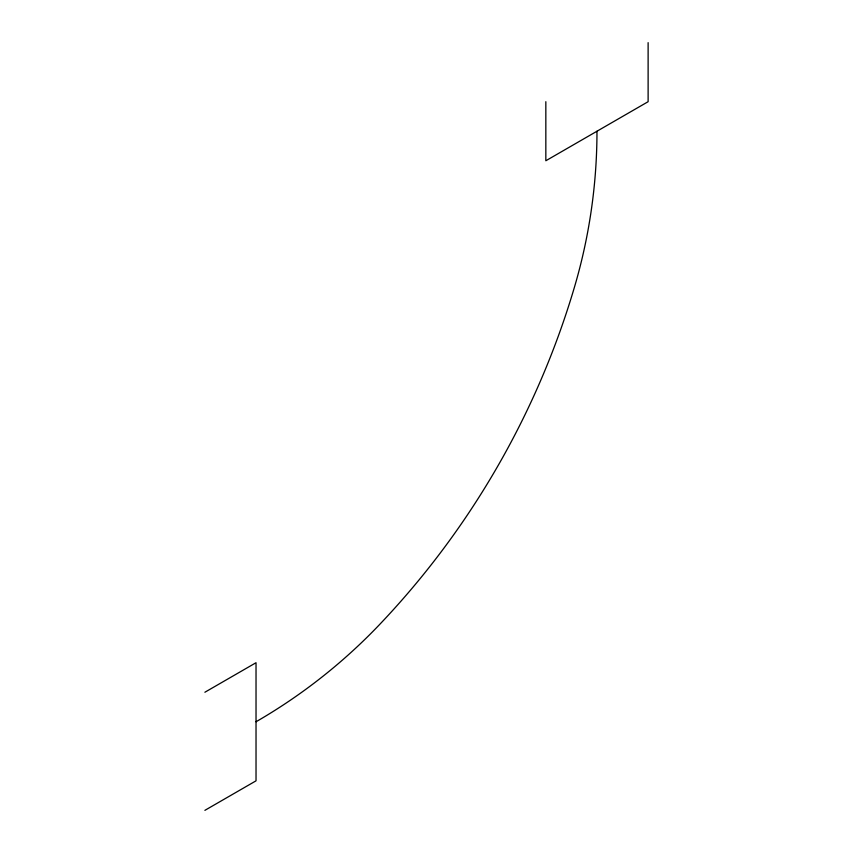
<?xml version="1.0" encoding="UTF-8"?>
<svg xmlns="http://www.w3.org/2000/svg" width="853" height="853" viewBox="0 0 853 853"><rect width="100%" height="100%" fill="white"/><g stroke="black" fill="none" stroke-linecap="round" stroke-linejoin="round"><path stroke-width="1.28" d="M204.88 692.241L256.028 662.717L256.028 780.826L204.88 810.35M648.12 42.65L648.12 101.699L545.835 160.759L545.835 101.699M256.028 721.766A550.995 550.995 0 0 0 380.545 623.522A832.4 832.4 0 0 0 574.144 288.186A550.995 550.995 0 0 0 596.972 131.234"/></g></svg>
